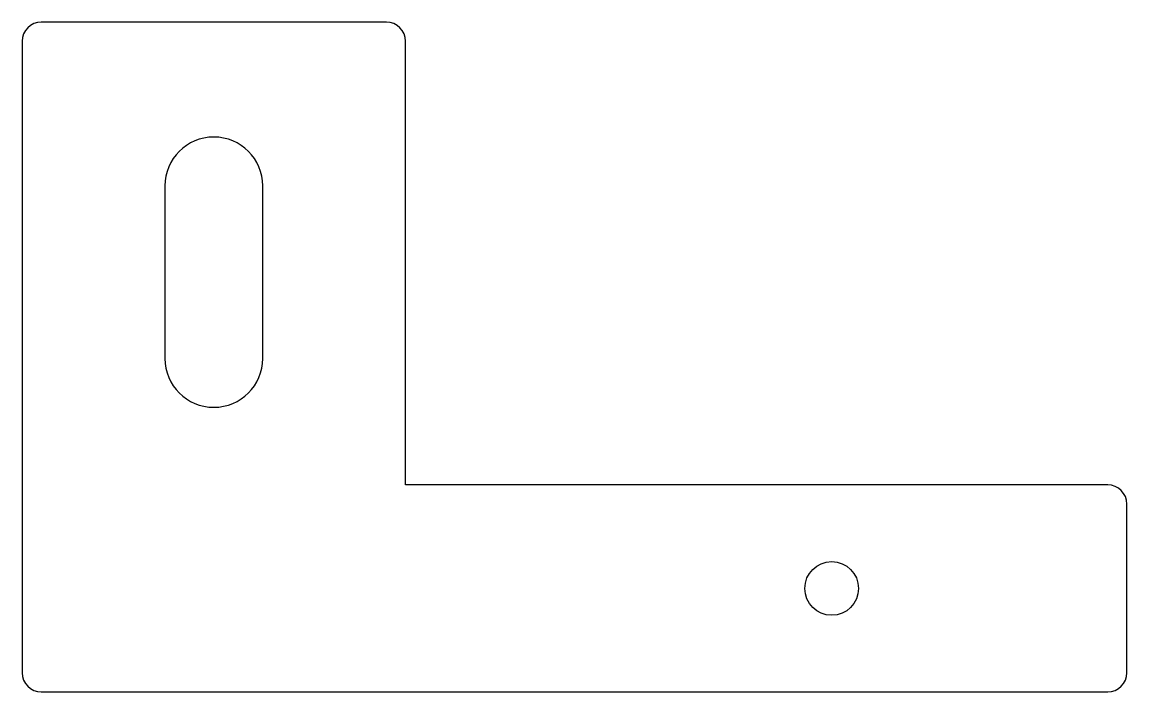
# Model space of a CAD drawing. Header units: millimetres. Extents: x -10 to 47.6, y -17.4 to 17.6.
import ezdxf

# ---------------------------------------------------------------- set-up
doc = ezdxf.new("R2010")
doc.units = ezdxf.units.MM

msp = doc.modelspace()

# ---------------------------------------------------------------- linework, layer by layer
at = {"color": 7, "linetype": 'Continuous', "lineweight": 25}
for p, q in [((9, 17.55), (-9, 17.55)), ((-10, 16.55), (-10, -16.4)), ((10, -6.6), (10, 16.55)), ((-2.55, 9), (-2.55, 0)), ((2.55, 0), (2.55, 9)), ((46.63, -6.6), (10, -6.6)), ((47.63, -16.4), (47.63, -7.6)), ((-9, -17.4), (46.63, -17.4))]:
    msp.add_line(p, q, dxfattribs=at)
msp.add_circle((32.23, -12), 1.4, dxfattribs=at)
for centre, radius, start, end in [((-9, 16.55), 1, 90, 180), ((9, 16.55), 1, 0, 90), ((0, 9), 2.55, 0, 180), ((0, 0), 2.55, 180, 0), ((46.63, -7.6), 1, 0, 90), ((-9, -16.4), 1, 180, 270), ((46.63, -16.4), 1, 270, 0)]:
    msp.add_arc(centre, radius, start, end, dxfattribs=at)

doc.saveas('drawing.dxf')
